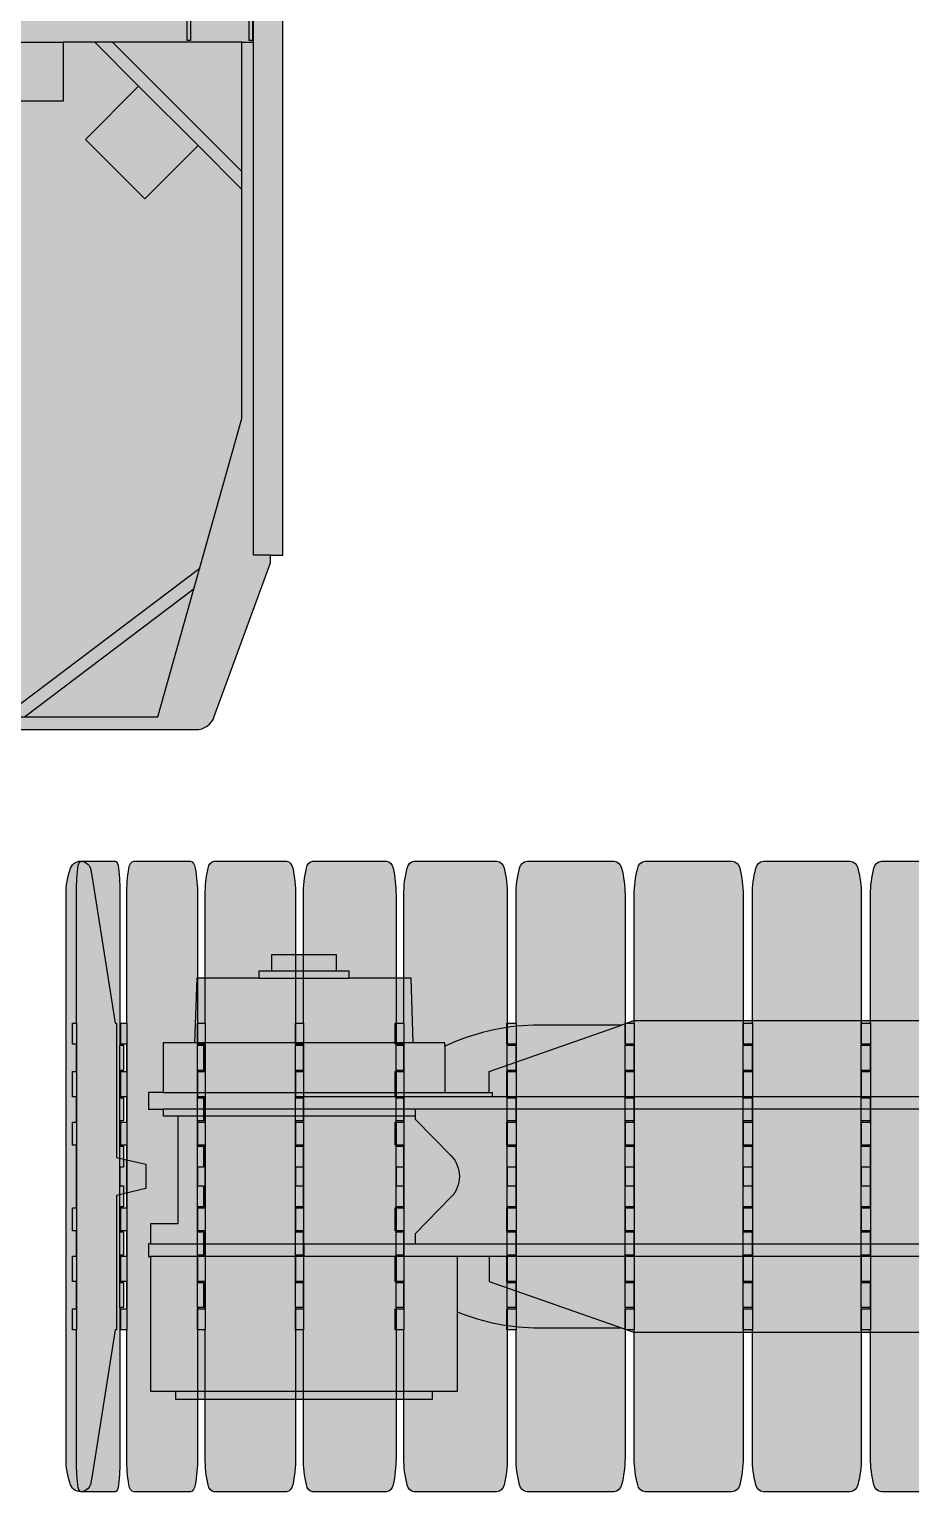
# Model space of a CAD drawing. Header units: millimetres. Extents: x -10000 to 17313, y -20500 to 26852.
# Drawn here: x -5753 to -3657, y -20100 to -16621 of the extents above; entities that cross this region are included whole.
import ezdxf

# ---------------------------------------------------------------- set-up
doc = ezdxf.new("R2010")
doc.units = ezdxf.units.MM
doc.set_wipeout_variables(frame=1)
doc.layers.get('0').update_dxf_attribs({"color": 171})
doc.layers.add('Техника. Кран LR 1700', color=250, linetype='Continuous')
doc.layers.add('Техника. Кран LR 1700 Штриховка', color=7, linetype='Continuous', true_color=0xffd147)

# ---------------------------------------------------------------- blocks, each defined once
blk = doc.blocks.new('LR 1700-1-20241023.21174')
at = {"color": 0, "linetype": 'ByBlock', "lineweight": -2, "transparency": 16777216}
blk.add_wipeout([(-5465.000000000241, -1101.0002335166937), (-5405.49727867594, -1101.0002335166937), (-5405.49727867594, -1119.999999999999), (-4794.5027213241265, -1119.999999999999), (-4794.5027213241265, -1101.000233516701), (-4734.999999999826, -1101.000233516701), (-4734.999999999826, -911.8587100245577), (-4734.999999999826, -911.8587100245577), (-4688.212553815365, -928.5974002099783), (-4639.993624645348, -940.6050535729028), (-4590.820312146099, -947.7628610192342), (-4541.179159069564, -949.9999999999991), (-4541.179159069565, -949.9999999999991), (-4345.06664418451, -949.9999999999991), (-4316.511867368943, -959.9999999999918), (-1630.000000000014, -959.9999999999991), (-1630.000000000014, -1004.9999999999991), (-1558.5000000000132, -1004.9999999999991), (-1558.5000000000132, -1214.999999999949), (-1518.500000000013, -1214.999999999949), (-1518.500000000013, -1200.0000000000073), (-1507.5000000000134, -1200.0000000000073), (-1507.5000000000134, -1004.9999999999991), (-1382.5000000000202, -1004.9999999999991), (-1382.5000000000202, -1200), (-1371.5000000000136, -1200), (-1371.5000000000136, -1214.999999999949), (-1331.5000000000136, -1214.999999999949), (-1331.5000000000136, -1004.9999999999991), (-1260.000000000013, -1004.9999999999991), (-1260.000000000013, -959.9999999999991), (-23.500000000012847, -959.9999999999991), (-23.500000000012847, -1139.9999999926667), (-3.5000000000128466, -1139.9999999926667), (-3.5000000000128466, -1010.0000000000009), (161.49999999998718, -1010.0000000000009), (161.49999999998718, -1139.9999999926667), (181.49999999998724, -1139.9999999926667), (181.49999999998724, -959.9999999999991), (1260.0000000000164, -959.9999999999991), (1260.0000000000164, -1004.9999999999991), (1324.0000000000089, -1004.9999999999991), (1324.0000000000089, -1164.999999999999), (1331.500000000017, -1164.999999999999), (1331.500000000017, -1214.999999999949), (1371.5000000000173, -1214.999999999949), (1371.5000000000173, -1200.0000000000073), (1382.500000000017, -1200.0000000000073), (1382.500000000017, -1004.9999999999991), (1507.5000000000089, -1004.9999999999991), (1507.5000000000089, -1200), (1518.50000000001, -1200), (1518.5000000000164, -1214.999999999949), (1558.5000000000166, -1214.999999999949), (1558.5000000000166, -1004.9999999999991), (1630.0000000000175, -1004.9999999999991), (1630.0000000000175, -959.9999999999991), (4315.462913338447, -959.9999999999991), (4337.218933769382, -949.9999999999991), (4551.167051451247, -949.9999999999991), (4551.167051451247, -949.9999999999991), (4606.0812790341415, -947.1100153107936), (4660.406980063528, -938.5869518829331), (4713.567864816753, -924.5212227946877), (4764.999999999814, -905.0620379957036), (4764.9999999998145, -905.0620379957036), (4764.9999999998145, -1101.0002335166864), (4824.502721324116, -1101.0002335166864), (4824.502721324116, -1119.9999999999936), (5435.4972786759345, -1119.9999999999936), (5435.4972786759345, -1101.0002335166864), (5495.0000000002365, -1101.0002335166864), (5495.0000000002365, -742.4999999999991), (5499.999999999989, -742.4999999999991), (5499.999999999989, -702.5), (5429.999999999982, -702.5000000000073), (5429.999999999982, -689.9999999999991), (5536.970291939386, -689.9999999999991), (5536.970291939386, -646.6519206028606), (5531.358606713457, -646.6519206028606), (5531.358606713457, -490), (5429.999999999989, -490), (5429.999999999989, -477.4999999999991), (5499.999999999989, -477.4999999999991), (5499.999999999989, -437.5), (5465.0000000002365, -437.5), (5465.0000000002365, -271.9999999999918), (5390.00000000009, -271.9999999999918), (5384.639661883116, -118.50000000013642), (5237.500000000097, -118.50000000013642), (5237.500000000097, -101.50000000010914), (5207.500000000098, -101.50000000010914), (5207.500000000098, -63.00000000010823), (5052.499999999953, -63.00000000010823), (5052.499999999953, -101.50000000010914), (5022.499999999953, -101.50000000010914), (5022.499999999953, -118.50000000013642), (4875.360338116934, -118.50000000013642), (4869.99999999996, -271.9999999999918), (4794.9999999998145, -271.9999999999918), (4794.9999999998145, -285.87030431291987), (4794.9999999998145, -285.87030431291987), (4735.966075757519, -264.446667995956), (4675.377079626978, -247.9254709334009), (4613.639380614567, -236.41752041475138), (4551.167052050532, -230), (4551.167052050532, -230), (4337.21893376936, -230), (4315.462913338447, -219.9999999999991), (1558.5000000000166, -219.9999999999991), (1558.5000000000166, 159.9999999999991), (1518.5000000000164, 159.9999999999991), (1518.5000000000164, 150.00000000000182), (1492.0000000000173, 150.00000000000182), (1492.0000000000173, -149.9999999999991), (1518.5000000000164, -149.9999999999991), (1518.5000000000164, -200), (1371.5000000000173, -200), (1371.5000000000173, -149.9999999999991), (1398.0000000000164, -149.9999999999991), (1398.0000000000164, 150.00000000000182), (1371.5000000000173, 150.00000000000182), (1371.5000000000173, 159.9999999999991), (1331.500000000017, 159.9999999999991), (1331.500000000017, -105.00000000009368), (1275.9333112580368, -105.00000000009368), (1098.6497027326352, -180.2524269288615), (903.2841389654006, -219.9999999999991), (181.49999999998724, -219.9999999999991), (181.49999999998724, -40), (161.49999999998718, -40), (161.49999999998718, -170), (-3.5000000000128466, -170), (-3.5000000000128466, -40), (-23.500000000012847, -40), (-23.500000000012847, -219.9999999999991), (-903.284138965179, -219.9999999999991), (-1098.6497027324497, -180.25242692884785), (-1275.933311258005, -104.99999999999909), (-1331.5000000000136, -104.99999999999909), (-1331.5000000000136, 159.9999999999991), (-1371.5000000000136, 159.9999999999991), (-1371.5000000000136, 150.00000000000182), (-1398.0000000000127, 150.00000000000182), (-1398.0000000000127, -149.9999999999991), (-1371.5000000000136, -149.9999999999991), (-1371.5000000000136, -200), (-1518.500000000013, -200), (-1518.500000000013, -149.9999999999991), (-1492.0000000000139, -149.9999999999991), (-1492.0000000000139, 150.00000000000182), (-1518.500000000013, 150.00000000000182), (-1518.500000000013, 159.9999999999991), (-1558.5000000000132, 159.9999999999991), (-1558.5000000000132, -219.9999999999991), (-4316.511867368921, -219.9999999999991), (-4345.066644184496, -230), (-4553.832016979177, -230), (-4553.832016979177, -230), (-4608.300190492668, -234.2619611651562), (-4662.033930143751, -244.14282458788966), (-4714.455179089467, -259.53629391226514), (-4764.999999999817, -280.2767692686675), (-4764.999999999811, -272.0000000000073), (-4839.99999999995, -272.0000000000073), (-4845.360338116924, -118.50000000015098), (-4992.499999999948, -118.50000000015098), (-4992.499999999948, -101.50000000012369), (-5022.499999999949, -101.50000000012369), (-5022.499999999949, -63.00000000012369), (-5177.500000000094, -63.00000000012369), (-5177.500000000094, -101.50000000012369), (-5207.500000000095, -101.50000000011642), (-5207.500000000095, -118.50000000015098), (-5354.639661883113, -118.50000000014552), (-5360.0000000000955, -271.9999999999991), (-5435.000000000233, -271.9999999999991), (-5435.000000000226, -389.9999999999982), (-5470.000000000015, -389.9999999999982), (-5470.000000000015, -429.9999999999991), (-5435.000000000233, -429.9999999999991), (-5435.000000000233, -445.90000000000873), (-5399.999999999942, -445.90000000000873), (-5399.999999999942, -702.5000000000073), (-5465.000000000233, -702.5000000000073), (-5465.000000000233, -749.9999999999918), (-5470.000000000015, -749.9999999999991), (-5470.000000000015, -779.9999999999991), (-5465.000000000241, -779.9999999999927)], dxfattribs=at)
at = {"layer": 'Техника. Кран LR 1700 Штриховка', "true_color": 0xadadad, "transparency": 16777216}
h = blk.add_hatch(color=253, dxfattribs=at)
h.dxf.hatch_style = 1
edge = h.paths.add_edge_path()
edge.add_line((-5465.00000000024, -779.9999999999927), (-5465.00000000024, -1101.000233516694))
edge.add_line((-5465.00000000024, -1101.000233516694), (-5405.497278675939, -1101.000233516694))
edge.add_line((-5405.497278675939, -1101.000233516694), (-5405.497278675939, -1120))
edge.add_line((-5405.497278675939, -1120), (-4794.502721324126, -1120))
edge.add_line((-4794.502721324126, -1120), (-4794.502721324126, -1101.000233516701))
edge.add_line((-4794.502721324126, -1101.000233516701), (-4734.999999999825, -1101.000233516701))
edge.add_line((-4734.999999999825, -1101.000233516701), (-4734.999999999825, -911.8587100245568))
edge.add_arc((-4543.537168341818, -450.446711106255), 499.5588540425296, 247.4640020804733, 270.2704475758032)
edge.add_line((-4541.179159069565, -950), (-4345.06664418451, -950))
edge.add_line((-4345.06664418451, -950), (-4316.511867368943, -959.9999999999927))
edge.add_line((-4316.511867368943, -959.9999999999927), (-1630.000000000015, -960))
edge.add_line((-1630.000000000015, -960), (-1630.000000000015, -1005))
edge.add_line((-1630.000000000015, -1005), (-1558.500000000015, -1005))
edge.add_line((-1558.500000000015, -1005), (-1558.500000000015, -1214.999999999949))
edge.add_line((-1558.500000000015, -1214.999999999949), (-1518.500000000015, -1214.999999999949))
edge.add_line((-1518.500000000015, -1214.999999999949), (-1518.500000000015, -1200.000000000007))
edge.add_line((-1518.500000000015, -1200.000000000007), (-1507.500000000015, -1200.000000000007))
edge.add_line((-1507.500000000015, -1200.000000000007), (-1507.500000000015, -1005))
edge.add_line((-1507.500000000015, -1005), (-1382.500000000022, -1005))
edge.add_line((-1382.500000000022, -1005), (-1382.500000000022, -1200))
edge.add_line((-1382.500000000022, -1200), (-1371.500000000015, -1200))
edge.add_line((-1371.500000000015, -1200), (-1371.500000000015, -1214.999999999949))
edge.add_line((-1371.500000000015, -1214.999999999949), (-1331.500000000015, -1214.999999999949))
edge.add_line((-1331.500000000015, -1214.999999999949), (-1331.500000000015, -1005))
edge.add_line((-1331.500000000015, -1005), (-1260.000000000015, -1005))
edge.add_line((-1260.000000000015, -1005), (-1260.000000000015, -960))
edge.add_line((-1260.000000000015, -960), (-23.50000000001455, -960))
edge.add_line((-23.50000000001455, -960), (-23.50000000001455, -1139.999999992666))
edge.add_line((-23.50000000001455, -1139.999999992666), (-3.500000000014552, -1139.999999992666))
edge.add_line((-3.500000000014552, -1139.999999992666), (-3.500000000014552, -1010))
edge.add_line((-3.500000000014552, -1010), (161.4999999999854, -1010))
edge.add_line((161.4999999999854, -1010), (161.4999999999854, -1139.999999992666))
edge.add_line((161.4999999999854, -1139.999999992666), (181.4999999999854, -1139.999999992666))
edge.add_line((181.4999999999854, -1139.999999992666), (181.4999999999854, -960))
edge.add_line((181.4999999999854, -960), (1260.000000000015, -960))
edge.add_line((1260.000000000015, -960), (1260.000000000015, -1005))
edge.add_line((1260.000000000015, -1005), (1324.000000000007, -1005))
edge.add_line((1324.000000000007, -1005), (1324.000000000007, -1165))
edge.add_line((1324.000000000007, -1165), (1331.500000000015, -1165))
edge.add_line((1331.500000000015, -1165), (1331.500000000015, -1214.999999999949))
edge.add_line((1331.500000000015, -1214.999999999949), (1371.500000000015, -1214.999999999949))
edge.add_line((1371.500000000015, -1214.999999999949), (1371.500000000015, -1200.000000000007))
edge.add_line((1371.500000000015, -1200.000000000007), (1382.500000000015, -1200.000000000007))
edge.add_line((1382.500000000015, -1200.000000000007), (1382.500000000015, -1005))
edge.add_line((1382.500000000015, -1005), (1507.500000000007, -1005))
edge.add_line((1507.500000000007, -1005), (1507.500000000007, -1200))
edge.add_line((1507.500000000007, -1200), (1518.500000000007, -1200))
edge.add_line((1518.500000000007, -1200), (1518.500000000015, -1214.999999999949))
edge.add_line((1518.500000000015, -1214.999999999949), (1558.500000000015, -1214.999999999949))
edge.add_line((1558.500000000015, -1214.999999999949), (1558.500000000015, -1005))
edge.add_line((1558.500000000015, -1005), (1630.000000000015, -1005))
edge.add_line((1630.000000000015, -1005), (1630.000000000015, -960))
edge.add_line((1630.000000000015, -960), (4315.462913338444, -960))
edge.add_line((4315.462913338444, -960), (4337.218933769378, -950))
edge.add_line((4337.218933769378, -950), (4551.167051451244, -950))
edge.add_arc((4550.602035978524, -416.0907390671128), 533.909559899789, 270.0606338796313, 293.6758833282183)
edge.add_line((4764.999999999811, -905.0620379957036), (4764.999999999811, -1101.000233516686))
edge.add_line((4764.999999999811, -1101.000233516686), (4824.502721324112, -1101.000233516686))
edge.add_line((4824.502721324112, -1101.000233516686), (4824.502721324112, -1119.999999999993))
edge.add_line((4824.502721324112, -1119.999999999993), (5435.497278675932, -1119.999999999993))
edge.add_line((5435.497278675932, -1119.999999999993), (5435.497278675932, -1101.000233516686))
edge.add_line((5435.497278675932, -1101.000233516686), (5495.000000000233, -1101.000233516686))
edge.add_line((5495.000000000233, -1101.000233516686), (5495.000000000233, -742.5))
edge.add_line((5495.000000000233, -742.5), (5499.999999999985, -742.5))
edge.add_line((5499.999999999985, -742.5), (5499.999999999985, -702.5))
edge.add_line((5499.999999999985, -702.5), (5429.999999999978, -702.5000000000073))
edge.add_line((5429.999999999978, -702.5000000000073), (5429.999999999978, -690))
edge.add_line((5429.999999999978, -690), (5536.970291939382, -690))
edge.add_line((5536.970291939382, -690), (5536.970291939382, -646.6519206028606))
edge.add_line((5536.970291939382, -646.6519206028606), (5531.358606713453, -646.6519206028606))
edge.add_line((5531.358606713453, -646.6519206028606), (5531.358606713453, -490))
edge.add_line((5531.358606713453, -490), (5429.999999999985, -490))
edge.add_line((5429.999999999985, -490), (5429.999999999985, -477.5))
edge.add_line((5429.999999999985, -477.5), (5499.999999999985, -477.5))
edge.add_line((5499.999999999985, -477.5), (5499.999999999985, -437.5))
edge.add_line((5499.999999999985, -437.5), (5465.000000000233, -437.5))
edge.add_line((5465.000000000233, -437.5), (5465.000000000233, -271.9999999999927))
edge.add_line((5465.000000000233, -271.9999999999927), (5390.000000000087, -271.9999999999927))
edge.add_line((5390.000000000087, -271.9999999999927), (5384.639661883113, -118.5000000001382))
edge.add_line((5384.639661883113, -118.5000000001382), (5237.500000000095, -118.5000000001382))
edge.add_line((5237.500000000095, -118.5000000001382), (5237.500000000095, -101.5000000001091))
edge.add_line((5237.500000000095, -101.5000000001091), (5207.500000000095, -101.5000000001091))
edge.add_line((5207.500000000095, -101.5000000001091), (5207.500000000095, -63.00000000010914))
edge.add_line((5207.500000000095, -63.00000000010914), (5052.499999999949, -63.00000000010914))
edge.add_line((5052.499999999949, -63.00000000010914), (5052.499999999949, -101.5000000001091))
edge.add_line((5052.499999999949, -101.5000000001091), (5022.499999999949, -101.5000000001091))
edge.add_line((5022.499999999949, -101.5000000001091), (5022.499999999949, -118.5000000001382))
edge.add_line((5022.499999999949, -118.5000000001382), (4875.360338116931, -118.5000000001382))
edge.add_line((4875.360338116931, -118.5000000001382), (4869.999999999956, -271.9999999999927))
edge.add_line((4869.999999999956, -271.9999999999927), (4794.999999999811, -271.9999999999927))
edge.add_line((4794.999999999811, -271.9999999999927), (4794.999999999811, -285.8703043129208))
edge.add_arc((4504.107240214706, -995.3928483222114), 766.8382085895373, 67.70716470049919, 86.4816255998541)
edge.add_line((4551.167052050529, -230), (4337.218933769356, -230))
edge.add_line((4337.218933769356, -230), (4315.462913338444, -220))
edge.add_line((4315.462913338444, -220), (1558.500000000015, -220))
edge.add_line((1558.500000000015, -220), (1558.500000000015, 160))
edge.add_line((1558.500000000015, 160), (1518.500000000015, 160))
edge.add_line((1518.500000000015, 160), (1518.500000000015, 150))
edge.add_line((1518.500000000015, 150), (1492.000000000015, 150))
edge.add_line((1492.000000000015, 150), (1492.000000000015, -150))
edge.add_line((1492.000000000015, -150), (1518.500000000015, -150))
edge.add_line((1518.500000000015, -150), (1518.500000000015, -200))
edge.add_line((1518.500000000015, -200), (1371.500000000015, -200))
edge.add_line((1371.500000000015, -200), (1371.500000000015, -150))
edge.add_line((1371.500000000015, -150), (1398.000000000015, -150))
edge.add_line((1398.000000000015, -150), (1398.000000000015, 150))
edge.add_line((1398.000000000015, 150), (1371.500000000015, 150))
edge.add_line((1371.500000000015, 150), (1371.500000000015, 160))
edge.add_line((1371.500000000015, 160), (1331.500000000015, 160))
edge.add_line((1331.500000000015, 160), (1331.500000000015, -105.0000000000946))
edge.add_line((1331.500000000015, -105.0000000000946), (1275.933311258035, -105.0000000000946))
edge.add_line((1275.933311258035, -105.0000000000946), (1098.649702732633, -180.2524269288624))
edge.add_line((1098.649702732633, -180.2524269288624), (903.2841389653986, -220))
edge.add_line((903.2841389653986, -220), (181.4999999999854, -220))
edge.add_line((181.4999999999854, -220), (181.4999999999854, -40))
edge.add_line((181.4999999999854, -40), (161.4999999999854, -40))
edge.add_line((161.4999999999854, -40), (161.4999999999854, -170))
edge.add_line((161.4999999999854, -170), (-3.500000000014552, -170))
edge.add_line((-3.500000000014552, -170), (-3.500000000014552, -40))
edge.add_line((-3.500000000014552, -40), (-23.50000000001455, -40))
edge.add_line((-23.50000000001455, -40), (-23.50000000001455, -220))
edge.add_line((-23.50000000001455, -220), (-903.2841389651803, -220))
edge.add_line((-903.2841389651803, -220), (-1098.649702732451, -180.2524269288479))
edge.add_line((-1098.649702732451, -180.2524269288479), (-1275.933311258006, -105))
edge.add_line((-1275.933311258006, -105), (-1331.500000000015, -105))
edge.add_line((-1331.500000000015, -105), (-1331.500000000015, 160))
edge.add_line((-1331.500000000015, 160), (-1371.500000000015, 160))
edge.add_line((-1371.500000000015, 160), (-1371.500000000015, 150))
edge.add_line((-1371.500000000015, 150), (-1398.000000000015, 150))
edge.add_line((-1398.000000000015, 150), (-1398.000000000015, -150))
edge.add_line((-1398.000000000015, -150), (-1371.500000000015, -150))
edge.add_line((-1371.500000000015, -150), (-1371.500000000015, -200))
edge.add_line((-1371.500000000015, -200), (-1518.500000000015, -200))
edge.add_line((-1518.500000000015, -200), (-1518.500000000015, -150))
edge.add_line((-1518.500000000015, -150), (-1492.000000000015, -150))
edge.add_line((-1492.000000000015, -150), (-1492.000000000015, 150))
edge.add_line((-1492.000000000015, 150), (-1518.500000000015, 150))
edge.add_line((-1518.500000000015, 150), (-1518.500000000015, 160))
edge.add_line((-1518.500000000015, 160), (-1558.500000000015, 160))
edge.add_line((-1558.500000000015, 160), (-1558.500000000015, -220))
edge.add_line((-1558.500000000015, -220), (-4316.511867368921, -220))
edge.add_line((-4316.511867368921, -220), (-4345.066644184495, -230))
edge.add_line((-4345.066644184495, -230), (-4553.832016979177, -230))
edge.add_arc((-4540.030298985882, -756.57154838134), 526.7523924808395, 91.50140884290857, 115.2829077967722)
edge.add_line((-4764.999999999818, -280.2767692686684), (-4764.999999999811, -272.0000000000073))
edge.add_line((-4764.999999999811, -272.0000000000073), (-4839.999999999949, -272.0000000000073))
edge.add_line((-4839.999999999949, -272.0000000000073), (-4845.360338116923, -118.5000000001528))
edge.add_line((-4845.360338116923, -118.5000000001528), (-4992.499999999949, -118.5000000001528))
edge.add_line((-4992.499999999949, -118.5000000001528), (-4992.499999999949, -101.5000000001237))
edge.add_line((-4992.499999999949, -101.5000000001237), (-5022.499999999949, -101.5000000001237))
edge.add_line((-5022.499999999949, -101.5000000001237), (-5022.499999999949, -63.00000000012369))
edge.add_line((-5022.499999999949, -63.00000000012369), (-5177.500000000095, -63.00000000012369))
edge.add_line((-5177.500000000095, -63.00000000012369), (-5177.500000000095, -101.5000000001237))
edge.add_line((-5177.500000000095, -101.5000000001237), (-5207.500000000095, -101.5000000001164))
edge.add_line((-5207.500000000095, -101.5000000001164), (-5207.500000000095, -118.5000000001528))
edge.add_line((-5207.500000000095, -118.5000000001528), (-5354.639661883113, -118.5000000001455))
edge.add_line((-5354.639661883113, -118.5000000001455), (-5360.000000000095, -272))
edge.add_line((-5360.000000000095, -272), (-5435.000000000233, -272))
edge.add_line((-5435.000000000233, -272), (-5435.000000000226, -390))
edge.add_line((-5435.000000000226, -390), (-5470.000000000015, -390))
edge.add_line((-5470.000000000015, -390), (-5470.000000000015, -430))
edge.add_line((-5470.000000000015, -430), (-5435.000000000233, -430))
edge.add_line((-5435.000000000233, -430), (-5435.000000000233, -445.9000000000087))
edge.add_line((-5435.000000000233, -445.9000000000087), (-5399.999999999942, -445.9000000000087))
edge.add_line((-5399.999999999942, -445.9000000000087), (-5399.999999999942, -702.5000000000073))
edge.add_line((-5399.999999999942, -702.5000000000073), (-5465.000000000233, -702.5000000000073))
edge.add_line((-5465.000000000233, -702.5000000000073), (-5465.000000000233, -749.9999999999927))
edge.add_line((-5465.000000000233, -749.9999999999927), (-5470.000000000015, -750))
edge.add_line((-5470.000000000015, -750), (-5470.000000000015, -780))
edge.add_line((-5470.000000000015, -780), (-5465.00000000024, -779.9999999999927))
at = {"color": 0, "linetype": 'ByBlock', "lineweight": -2, "transparency": 16777216}
for points in [[(-5465.00000000024, -779.9999999999927), (-5465.00000000024, -1101.000233516694), (-5405.497278675939, -1101.000233516694), (-5405.497278675939, -1120), (-4794.502721324126, -1120), (-4794.502721324126, -1101.000233516701), (-4734.999999999825, -1101.000233516701), (-4734.999999999825, -911.8587100245568, 0.0998416735185364), (-4541.179159069565, -950), (-4345.06664418451, -950), (-4316.511867368943, -959.9999999999927), (-1630.000000000015, -960)], [(-1558.500000000015, -220), (-4316.511867368921, -220), (-4345.066644184495, -230), (-4553.832016979177, -230, 0.104140408874091), (-4764.999999999818, -280.2767692686684), (-4764.999999999811, -272.0000000000073), (-4839.999999999949, -272.0000000000073), (-4845.360338116923, -118.5000000001528), (-4992.499999999949, -118.5000000001528), (-4992.499999999949, -101.5000000001237), (-5022.499999999949, -101.5000000001237), (-5022.499999999949, -63.00000000012369), (-5177.500000000095, -63.00000000012369), (-5177.500000000095, -101.5000000001237), (-5207.500000000095, -101.5000000001164), (-5207.500000000095, -118.5000000001528), (-5354.639661883113, -118.5000000001455), (-5360.000000000095, -272), (-5435.000000000233, -272), (-5435.000000000226, -390), (-5470.000000000015, -390), (-5470.000000000015, -430), (-5435.000000000233, -430), (-5435.000000000233, -445.9000000000087), (-5399.999999999942, -445.9000000000087), (-5399.999999999942, -702.5000000000073), (-5465.000000000233, -702.5000000000073), (-5465.000000000233, -749.9999999999927), (-5470.000000000015, -750), (-5470.000000000015, -780), (-5465.00000000024, -779.9999999999927)], [(-4835.392954646166, -430), (-4835.392954646166, -453.6357395702289), (-4750.348553865915, -540.5025251810293, -0.405523744233468), (-4750.348553865908, -639.4974748189634), (-4835.39295464618, -726.3642604297711), (-4835.392954646173, -750)]]:
    blk.add_lwpolyline(points, format="xyb", dxfattribs=at)
for points in [[(-5022.499999999949, -101.5000000001237), (-5177.500000000095, -101.5000000001237)], [(-5207.500000000095, -118.5000000001528), (-4992.499999999949, -118.5000000001528)], [(-4659.169189155786, -390), (-4659.169189155786, -340), (-4345.066644184495, -230)], [(-4839.999999999949, -272.0000000000073), (-5360.000000000095, -272)], [(-4764.999999999818, -280.2767692686684), (-4764.999999999818, -390.0000000000073)], [(-5435.000000000226, -390), (-4652.470369125935, -390), (-4652.470369125935, -400.0000000000073), (-2299.873051789538, -400.0000000000073), (-2299.873051789538, -430), (-5435.000000000233, -430)], [(-5100.000000000015, -430), (-5100.000000000015, -399.9999999999927), (-4652.470369125935, -400.0000000000073)], [(-5399.999999999942, -445.9000000000087), (-4835.392954646166, -445.900000000016)], [(-5465.000000000233, -749.9999999999927), (-2299.873051789538, -750.0000000001019), (-2299.873051789538, -780), (-5465.00000000024, -779.9999999999927)], [(-5100.000000000015, -749.9999999999927), (-5100.000000000015, -780)], [(-4734.999999999825, -911.8587100245568), (-4734.999999999825, -779.9999999999927)], [(-4659.169189155793, -780.0000000000073), (-4659.169189155793, -840), (-4345.06664418451, -950)], [(-5405.497278675939, -1101.000233516694), (-4794.502721324126, -1101.000233516701)]]:
    blk.add_lwpolyline(points, dxfattribs=at)
blk = doc.blocks.new('LR 1700-1-20230902.15104')
at = {"color": 0, "linetype": 'ByBlock', "lineweight": -2, "transparency": 16777216}
blk.add_blockref('LR 1700-1-20241023.21174', (1.455191522836685e-11, -3760), dxfattribs=at)
blk = doc.blocks.new('LR 1700-1-20241005.193914')
at = {"color": 0, "linetype": 'ByBlock', "lineweight": -2, "transparency": 16777216}
blk.add_wipeout([(670.0000000000077, 0), (686.1257063204304, 0.7008412786697136), (702.1337396349719, 2.767832384345297), (717.9085717929015, 6.186056077955527), (733.3363576296398, 10.930843428948606), (733.33635762964, 10.930843428948606), (733.33635762964, 10.930843428948606), (741.0852196723885, 15.361930397991955), (746.7834248081498, 22.23287304915391), (749.7045257793118, 30.66771530026017), (749.4761200943618, 39.59112415158245), (749.4761200943618, 39.59112415158245), (749.4761200943618, 39.59112415158245), (746.8522462283673, 46.64410692764898), (742.2484092238096, 52.59675045297524), (736.0817482340395, 56.909704468657765), (728.911004965536, 59.192185811703894), (728.911004965536, 59.192185811703894), (711.371374360679, 61.970294761320474), (364.50000000000034, 116.9113873753704), (364.50000000000034, 120.00000000000182), (45.00000000000751, 120), (28.976874871696282, 189.9999999999999), (-28.976874871695827, 189.9999999999999), (-45.000000000007056, 120), (-364.4999999999999, 120.00000000000182), (-364.4999999999999, 116.9113873753704), (-711.3713743606786, 61.970294761320474), (-728.9110049655355, 59.192185811703894), (-728.9110049655355, 59.192185811703894), (-736.0817482340391, 56.909704468657765), (-742.2484092238092, 52.59675045297524), (-746.8522462283669, 46.64410692764898), (-749.4761200943614, 39.59112415158222), (-749.4761200943614, 39.59112415158245), (-749.4761200943614, 39.59112415158245), (-749.7045257793113, 30.66771530026017), (-746.7834248081493, 22.23287304915391), (-741.0852196723881, 15.361930397991955), (-733.3363576296396, 10.930843428948606), (-733.3363576296396, 10.930843428948606), (-733.3363576296396, 10.930843428948606), (-717.9085717929013, 6.186056077955527), (-702.1337396349717, 2.767832384345297), (-686.1257063204304, 0.7008412786697136), (-670.0000000000075, -1.1368683772161603e-13), (-670.0000000000073, 0)], dxfattribs=at)
at = {"layer": 'Техника. Кран LR 1700 Штриховка', "true_color": 0xd6d6d6, "transparency": 16777216}
h = blk.add_hatch(color=254, dxfattribs=at)
h.dxf.hatch_style = 1
edge = h.paths.add_edge_path()
edge.add_arc((669.8204734705884, 189.9999151849044), 190.0000000001202, 270.0541374419836, 289.5296199058224)
edge.add_arc((725.0000000000222, 34.49999999999504), 24.99999999998767, 289.4785724241613, 371.750188144076)
edge.add_arc((724.9999998215062, 34.49999981272036), 25.00000021290034, 11.75018848096697, 80.9996670580313)
edge.add_line((728.9110049655355, 59.19218581170378), (711.3713743606786, 61.97029476132036))
edge.add_line((711.3713743606786, 61.97029476132036), (364.5, 116.9113873753703))
edge.add_line((364.5, 116.9113873753703), (364.5, 120.0000000000017))
edge.add_line((364.5, 120.0000000000017), (45.00000000000728, 119.9999999999999))
edge.add_line((45.00000000000728, 119.9999999999999), (28.97687487169605, 189.9999999999999))
edge.add_line((28.97687487169605, 189.9999999999999), (-28.97687487169605, 189.9999999999999))
edge.add_line((-28.97687487169605, 189.9999999999999), (-45.00000000000728, 119.9999999999999))
edge.add_line((-45.00000000000728, 119.9999999999999), (-364.5, 120.0000000000017))
edge.add_line((-364.5, 120.0000000000017), (-364.5, 116.9113873753703))
edge.add_line((-364.5, 116.9113873753703), (-711.3713743606786, 61.97029476132036))
edge.add_line((-711.3713743606786, 61.97029476132036), (-728.9110049655355, 59.19218581170378))
edge.add_arc((-724.9999998215062, 34.49999981272036), 25.00000021290033, 99.0003329419687, 168.249811519033)
edge.add_arc((-725.0000000000222, 34.49999999999504), 24.99999999998767, 168.249811855924, 250.5214275758387)
edge.add_arc((-669.8204734705884, 189.9999151849044), 190.0000000001202, 250.4703800941776, 269.9458625580164)
edge.add_line((-670.0000000000073, -1.13686837721616e-13), (670.0000000000073, -1.13686837721616e-13))
at = {"color": 0, "linetype": 'ByBlock', "lineweight": -2, "transparency": 16777216}
blk.add_lwpolyline([(670.0000000000073, -1.13686837721616e-13, 0.08518296381687777), (733.3363576296397, 10.93084342894861, 0.3752360975238004), (749.4761200943612, 39.59112415158222, 0.3117021666306836), (728.9110049655355, 59.19218581170378), (711.3713743606786, 61.97029476132036), (364.5, 116.9113873753703), (364.5, 120.0000000000017), (45.00000000000728, 119.9999999999999), (28.97687487169605, 189.9999999999999), (-28.97687487169605, 189.9999999999999), (-45.00000000000728, 119.9999999999999), (-364.5, 120.0000000000017), (-364.5, 116.9113873753703), (-711.3713743606786, 61.97029476132036), (-728.9110049655355, 59.19218581170378, 0.3117021666306836), (-749.4761200943612, 39.59112415158222, 0.3752360975238004), (-733.3363576296397, 10.93084342894861, 0.08518296381687777), (-670.0000000000073, -1.13686837721616e-13)], format="xyb", close=True, dxfattribs=at)
blk = doc.blocks.new('LR 1700-1-20241005.19305001')
at = {"layer": 'Техника. Кран LR 1700 Штриховка', "true_color": 0xd6d6d6, "transparency": 16777216}
h = blk.add_hatch(color=254, dxfattribs=at)
h.dxf.hatch_style = 1
edge = h.paths.add_edge_path()
edge.add_arc((670.1167941380063, 115.7980394745393), 245.3612674029329, 269.9727267000894, 284.931206675308)
edge.add_arc((729.80629353202, -101.2818473809869), 20.30616541287803, 280.011275824577, 353.9671669150806)
edge.add_line((750, -103.4159919075428), (750, 103.4159919075428))
edge.add_arc((729.80629353202, 101.2818473809869), 20.30616541287802, 6.032833084919472, 79.98872417542297)
edge.add_arc((670.1167941380274, -115.7980394744857), 245.3612674028756, 75.06879332469356, 90.02727329991221)
edge.add_line((670.0000000000146, 129.5632001308659), (311.9999999999854, 129.5632001308659))
edge.add_line((311.9999999999854, 129.5632001308659), (311.9999999999854, 151.4367998691287))
edge.add_line((311.9999999999854, 151.4367998691287), (251.9999999999854, 151.4367998691287))
edge.add_line((251.9999999999854, 151.4367998691287), (251.9999999999854, 129.5632001308659))
edge.add_line((251.9999999999854, 129.5632001308659), (186.9999999999854, 129.5632001308659))
edge.add_line((186.9999999999854, 129.5632001308659), (186.9999999999854, 151.4367998691287))
edge.add_line((186.9999999999854, 151.4367998691287), (131.9999999999854, 151.4367998691287))
edge.add_line((131.9999999999854, 151.4367998691287), (131.9999999999854, 129.5632001308659))
edge.add_line((131.9999999999854, 129.5632001308659), (71.99999999998545, 129.5632001308659))
edge.add_line((71.99999999998545, 129.5632001308659), (71.99999999998545, 151.4367998691287))
edge.add_line((71.99999999998545, 151.4367998691287), (21.99999999998545, 151.4367998691287))
edge.add_line((21.99999999998545, 151.4367998691287), (21.99999999998545, 129.5632001308659))
edge.add_line((21.99999999998545, 129.5632001308659), (-22.00000000001455, 129.5632001308659))
edge.add_line((-22.00000000001455, 129.5632001308659), (-22.00000000001455, 151.4367998691323))
edge.add_line((-22.00000000001455, 151.4367998691323), (-72.00000000001455, 151.4367998691323))
edge.add_line((-72.00000000001455, 151.4367998691323), (-72.00000000001455, 129.5632001308659))
edge.add_line((-72.00000000001455, 129.5632001308659), (-132.0000000000146, 129.5632001308659))
edge.add_line((-132.0000000000146, 129.5632001308659), (-132.0000000000146, 151.4367998691287))
edge.add_line((-132.0000000000146, 151.4367998691287), (-187.0000000000146, 151.4367998691323))
edge.add_line((-187.0000000000146, 151.4367998691323), (-187.0000000000146, 129.5632001308659))
edge.add_line((-187.0000000000146, 129.5632001308659), (-252.0000000000146, 129.5632001308659))
edge.add_line((-252.0000000000146, 129.5632001308659), (-252.0000000000146, 151.4367998691287))
edge.add_line((-252.0000000000146, 151.4367998691287), (-312.0000000000146, 151.4367998691323))
edge.add_line((-312.0000000000146, 151.4367998691323), (-312.0000000000146, 129.5632001308659))
edge.add_line((-312.0000000000146, 129.5632001308659), (-670, 129.5632001308695))
edge.add_arc((-670.1167941380063, -115.7980394745393), 245.3612674029329, 89.97272670008934, 104.931206675308)
edge.add_arc((-729.80629353202, 101.2818473809869), 20.30616541287803, 100.011275824577, 173.9671669150805)
edge.add_line((-750, 103.4159919075428), (-750, -103.4159919075428))
edge.add_arc((-729.80629353202, -101.2818473809869), 20.30616541287802, 186.0328330849195, 259.9887241754229)
edge.add_arc((-670.116794138034, 115.798039474543), 245.3612674029292, 255.0687933246985, 270.0272732999172)
edge.add_line((-670, -129.5632001308622), (-364.5000000000146, -129.5632001308586))
edge.add_line((-364.5000000000146, -129.5632001308586), (-364.5000000000146, -151.4367998691323))
edge.add_line((-364.5000000000146, -151.4367998691323), (-314.5000000000146, -151.4367998691323))
edge.add_line((-314.5000000000146, -151.4367998691323), (-314.5000000000146, -129.5632001308586))
edge.add_line((-314.5000000000146, -129.5632001308586), (-249.5000000000146, -129.5632001308622))
edge.add_line((-249.5000000000146, -129.5632001308622), (-249.5000000000146, -151.4367998691359))
edge.add_line((-249.5000000000146, -151.4367998691359), (-189.5000000000146, -151.4367998691359))
edge.add_line((-189.5000000000146, -151.4367998691359), (-189.5000000000146, -129.5632001308622))
edge.add_line((-189.5000000000146, -129.5632001308622), (-129.5000000000146, -129.5632001308622))
edge.add_line((-129.5000000000146, -129.5632001308622), (-129.5000000000146, -151.4367998691359))
edge.add_line((-129.5000000000146, -151.4367998691359), (-74.50000000001455, -151.4367998691359))
edge.add_line((-74.50000000001455, -151.4367998691359), (-74.50000000001455, -129.5632001308622))
edge.add_line((-74.50000000001455, -129.5632001308622), (74.49999999998545, -129.5632001308622))
edge.add_line((74.49999999998545, -129.5632001308622), (74.49999999998545, -151.4367998691359))
edge.add_line((74.49999999998545, -151.4367998691359), (129.4999999999854, -151.4367998691359))
edge.add_line((129.4999999999854, -151.4367998691359), (129.4999999999854, -129.5632001308622))
edge.add_line((129.4999999999854, -129.5632001308622), (189.4999999999854, -129.5632001308622))
edge.add_line((189.4999999999854, -129.5632001308622), (189.4999999999854, -151.4367998691359))
edge.add_line((189.4999999999854, -151.4367998691359), (249.4999999999854, -151.4367998691359))
edge.add_line((249.4999999999854, -151.4367998691359), (249.4999999999854, -129.5632001308622))
edge.add_line((249.4999999999854, -129.5632001308622), (314.4999999999854, -129.5632001308622))
edge.add_line((314.4999999999854, -129.5632001308622), (314.4999999999854, -151.4367998691359))
edge.add_line((314.4999999999854, -151.4367998691359), (364.4999999999854, -151.4367998691359))
edge.add_line((364.4999999999854, -151.4367998691359), (364.4999999999854, -129.5632001308622))
edge.add_line((364.4999999999854, -129.5632001308622), (670, -129.5632001308695))
at = {"color": 0, "linetype": 'ByBlock', "lineweight": -2, "transparency": 16777216}
blk.add_lwpolyline([(670, -129.5632001308695, 0.06536152141297838), (733.3363576296397, -121.2788221832379, 0.3343813250231865), (750, -103.4159919075428), (750, 103.4159919075428, 0.3343813250231865), (733.3363576296397, 121.2788221832379, 0.06536152141297838), (670.0000000000146, 129.5632001308659), (311.9999999999854, 129.5632001308659), (311.9999999999854, 151.4367998691287), (251.9999999999854, 151.4367998691287), (251.9999999999854, 129.5632001308659), (186.9999999999854, 129.5632001308659), (186.9999999999854, 151.4367998691287), (131.9999999999854, 151.4367998691287), (131.9999999999854, 129.5632001308659), (71.99999999998545, 129.5632001308659), (71.99999999998545, 151.4367998691287), (21.99999999998545, 151.4367998691287), (21.99999999998545, 129.5632001308659), (-22.00000000001455, 129.5632001308659), (-22.00000000001455, 151.4367998691323), (-72.00000000001455, 151.4367998691323), (-72.00000000001455, 129.5632001308659), (-132.0000000000146, 129.5632001308659), (-132.0000000000146, 151.4367998691287), (-187.0000000000146, 151.4367998691323), (-187.0000000000146, 129.5632001308659), (-252.0000000000146, 129.5632001308659), (-252.0000000000146, 151.4367998691287), (-312.0000000000146, 151.4367998691323), (-312.0000000000146, 129.5632001308659), (-670, 129.5632001308695, 0.06536152141297838), (-733.3363576296397, 121.2788221832379, 0.3343813250231865), (-750, 103.4159919075428), (-750, -103.4159919075428, 0.3343813250231865), (-733.3363576296397, -121.2788221832379, 0.06536152141297838), (-670, -129.5632001308622), (-364.5000000000146, -129.5632001308586), (-364.5000000000146, -151.4367998691323), (-314.5000000000146, -151.4367998691323), (-314.5000000000146, -129.5632001308586), (-249.5000000000146, -129.5632001308622), (-249.5000000000146, -151.4367998691359), (-189.5000000000146, -151.4367998691359), (-189.5000000000146, -129.5632001308622), (-129.5000000000146, -129.5632001308622), (-129.5000000000146, -151.4367998691359), (-74.50000000001455, -151.4367998691359), (-74.50000000001455, -129.5632001308622), (74.49999999998545, -129.5632001308622), (74.49999999998545, -151.4367998691359), (129.4999999999854, -151.4367998691359), (129.4999999999854, -129.5632001308622), (189.4999999999854, -129.5632001308622), (189.4999999999854, -151.4367998691359), (249.4999999999854, -151.4367998691359), (249.4999999999854, -129.5632001308622), (314.4999999999854, -129.5632001308622), (314.4999999999854, -151.4367998691359), (364.4999999999854, -151.4367998691359), (364.4999999999854, -129.5632001308622)], format="xyb", close=True, dxfattribs=at)
for points in [[(-312.0000000000146, 129.5632001308659), (311.9999999999854, 129.5632001308659)], [(364.4999999999854, -129.5632001308622), (-364.5000000000146, -129.5632001308586)]]:
    blk.add_lwpolyline(points, dxfattribs=at)
blk = doc.blocks.new('LR 1700-1-20230901.131549')
at = {"color": 0, "linetype": 'ByBlock', "lineweight": -2, "transparency": 16777216, "xscale": -1, "rotation": 90}
for name, p in [('LR 1700-1-20241005.19305001', (4496, -6.961311096048081e-30)), ('LR 1700-1-20241005.193914', (5696, -6.961311096048081e-30))]:
    blk.add_blockref(name, p, dxfattribs=at)
blk.add_blockref('LR 1700-1-20241005.19305001', (4215, -6.961311096048081e-30), dxfattribs=at)
at = {"color": 0, "linetype": 'ByBlock', "lineweight": -2, "transparency": 16777216, "extrusion": (0, 0, -1), "zscale": -1, "rotation": 270}
for p, yscale in [((-4769.428160006544, -6.961311096048081e-30), 0.95), ((-5619.583906464082, -6.961311096048081e-30), 0.4)]:
    blk.add_blockref('LR 1700-1-20241005.19305001', p, dxfattribs=dict(at, yscale=yscale))
at = {"color": 0, "linetype": 'ByBlock', "lineweight": -2, "transparency": 16777216, "xscale": -1, "rotation": 90}
blk.add_blockref('LR 1700-1-20241005.19305001', (3934, -6.961311096048081e-30), dxfattribs=at)
at = {"color": 0, "linetype": 'ByBlock', "lineweight": -2, "transparency": 16777216, "extrusion": (0, 0, -1), "yscale": 0.65, "zscale": -1, "rotation": 270}
blk.add_blockref('LR 1700-1-20241005.19305001', (-5467.401839993458, -6.961311096048081e-30), dxfattribs=at)
at = {"color": 0, "linetype": 'ByBlock', "lineweight": -2, "transparency": 16777216, "xscale": -1, "rotation": 90}
blk.add_blockref('LR 1700-1-20241005.19305001', (3653, -6.961311096048081e-30), dxfattribs=at)
at = {"color": 0, "linetype": 'ByBlock', "lineweight": -2, "transparency": 16777216, "extrusion": (0, 0, -1), "yscale": 0.83, "zscale": -1, "rotation": 270}
blk.add_blockref('LR 1700-1-20241005.19305001', (-5257.493216017014, -6.961311096048081e-30), dxfattribs=at)
at = {"color": 0, "linetype": 'ByBlock', "lineweight": -2, "transparency": 16777216, "extrusion": (0, 0, -1), "yscale": 0.85, "zscale": -1, "rotation": 270}
blk.add_blockref('LR 1700-1-20241005.19305001', (-5021.23448001963, -6.961311096048081e-30), dxfattribs=at)
blk = doc.blocks.new('LR 1700-1-20241024.214819')
at = {"color": 0, "linetype": 'ByBlock', "lineweight": -2, "transparency": 16777216}
blk.add_wipeout([(-113.50000043884548, 0), (-113.50000043884548, -259.14999986230737), (-213.50000043883819, -259.14999986230737), (-213.50000043883819, -3.865352482534945e-12), (-392.67097243133645, -3.865352482534945e-12), (-396.3296791081336, -5.225174647730682), (-396.3296791081336, -5.225174647730682), (-408.83879919505006, -16.1953785367009), (-425.0000006583139, -20.149999375451443), (-441.16120212156426, -16.19537853664565), (-453.67032220844317, -5.22517464763223), (-453.67032220844317, -5.22517464763223), (-457.3290288851675, -3.865352482534945e-12), (-960.0000004388381, -3.865352482534945e-12), (-960.0000004388381, -259.14999986232215), (-1060.000000438838, -259.14999986232215), (-1060.000000438838, -1.1141310096718371e-11), (-1167.6709726569857, -1.1141310096718371e-11), (-1171.3296793333025, -5.225174647057429), (-1171.3296793333025, -5.225174647057429), (-1183.8387994202092, -16.19537853608449), (-1200.0000008834938, -20.149999374876415), (-1216.1612023467783, -16.19537853608449), (-1228.6703224336845, -5.225174647057429), (-1232.3290291100016, -1.1141310096718371e-11), (-1279.9999999993847, -1.1141310096718371e-11), (-1279.9999999993847, -267.1499998623076), (-1349.9999999993847, -267.1499998623076), (-1349.999999999392, 1359.8500001375394), (-1319.999999999392, 1359.8500001375394), (-1319.999999999392, 1377.8480673314805), (-1186.7589123929386, 1743.924946873983), (-1186.7589123929386, 1743.924946873983), (-1179.8809662096899, 1756.46178730109), (-1169.5514517244997, 1766.350146219266), (-1156.7265317926997, 1772.6746968228515), (-1142.5933592159959, 1774.8500001376854), (1142.5933583383267, 1774.8500001376854), (1142.5933583383267, 1774.8500001376854), (1156.72653091503, 1772.6746968228515), (1169.5514508468307, 1766.350146219266), (1179.8809653320202, 1756.46178730109), (1186.7589115152698, 1743.924946873983), (1319.9999991217228, 1377.8480673314805), (1319.9999991217228, 1359.8500001375394), (1349.9999991217228, 1359.8500001375394), (1349.9999991217155, -267.1499998623076), (1279.9999991217155, -267.1499998623076), (1279.9999991217155, -1.1141310096718371e-11), (1232.3290282323323, -1.1141310096718371e-11), (1228.6703215560158, -5.225174647057429), (1228.6703215560158, -5.225174647057429), (1216.161201469109, -16.19537853608449), (1200.0000000058246, -20.149999374876415), (1183.8387985425402, -16.19537853608449), (1171.3296784556335, -5.225174647057429), (1167.6709717793167, -1.1141310096718371e-11), (1059.9999995611688, -1.1141310096718371e-11), (1059.9999995611688, -259.14999986232215), (959.9999995611689, -259.14999986232215), (959.9999995611689, -3.865352482534945e-12), (457.32902800749827, -3.865352482534945e-12), (453.67032133077396, -5.22517464763223), (453.67032133077396, -5.22517464763223), (441.16120124389505, -16.19537853664565), (424.9999997806447, -20.149999375451443), (408.8387983173811, -16.1953785367009), (396.32967823046437, -5.225174647730682), (396.32967823046437, -5.225174647730682), (392.6709715536675, -3.865352482534945e-12), (213.49999956116903, -3.865352482534945e-12), (213.49999956116903, -259.14999986230737), (113.49999956117632, -259.14999986230737), (113.49999956117632, 0), (2.640902334717052e-13, 0)], dxfattribs=at)
at = {"layer": 'Техника. Кран LR 1700 Штриховка', "transparency": 16777216}
h = blk.add_hatch(color=256, dxfattribs=at)
h.dxf.hatch_style = 1
edge = h.paths.add_edge_path()
edge.add_line((-4.38834831584245e-07, 0), (-113.5000004388457, 0))
edge.add_line((-113.5000004388457, 0), (-113.5000004388457, -259.1499998623076))
edge.add_line((-113.5000004388457, -259.1499998623076), (-213.5000004388385, -259.1499998623076))
edge.add_line((-213.5000004388385, -259.1499998623076), (-213.5000004388385, -3.637978807091713e-12))
edge.add_line((-213.5000004388385, -3.637978807091713e-12), (-392.6709724313368, -3.637978807091713e-12))
edge.add_line((-392.6709724313368, -3.637978807091713e-12), (-396.3296791081339, -5.225174647730455))
edge.add_arc((-425.0000006582542, 14.85000062454947), 35.0000000000008, 214.9999999997894, 325.00000000001427, ccw=False)
edge.add_line((-453.6703222084434, -5.22517464763223), (-457.3290288851676, -3.637978807091713e-12))
edge.add_line((-457.3290288851676, -3.637978807091713e-12), (-960.0000004388385, -3.637978807091713e-12))
edge.add_line((-960.0000004388385, -3.637978807091713e-12), (-960.0000004388385, -259.1499998623221))
edge.add_line((-960.0000004388385, -259.1499998623221), (-1060.000000438838, -259.1499998623221))
edge.add_line((-1060.000000438838, -259.1499998623221), (-1060.000000438838, -1.091393642127514e-11))
edge.add_line((-1060.000000438838, -1.091393642127514e-11), (-1167.670972656986, -1.091393642127514e-11))
edge.add_line((-1167.670972656986, -1.091393642127514e-11), (-1171.329679333303, -5.225174647057429))
edge.add_arc((-1200.000000883494, 14.8500006251279), 35.00000000000452, 214.9999999997924, 325.00000000020754, ccw=False)
edge.add_line((-1228.670322433685, -5.225174647057429), (-1232.329029110002, -1.091393642127514e-11))
edge.add_line((-1232.329029110002, -1.091393642127514e-11), (-1279.999999999385, -1.091393642127514e-11))
edge.add_line((-1279.999999999385, -1.091393642127514e-11), (-1279.999999999385, -267.1499998623076))
edge.add_line((-1279.999999999385, -267.1499998623076), (-1349.999999999385, -267.1499998623076))
edge.add_line((-1349.999999999385, -267.1499998623076), (-1349.999999999392, 1359.85000013754))
edge.add_line((-1349.999999999392, 1359.85000013754), (-1319.999999999392, 1359.85000013754))
edge.add_line((-1319.999999999392, 1359.85000013754), (-1319.999999999392, 1377.848067331481))
edge.add_line((-1319.999999999392, 1377.848067331481), (-1186.758912392939, 1743.924946873984))
edge.add_arc((-1142.593359215997, 1727.850000137683), 47.00000000000173, 89.99999999999858, 160.0000000000088, ccw=False)
edge.add_line((-1142.593359215996, 1774.850000137685), (1142.593358338327, 1774.850000137685))
edge.add_arc((1142.593358338328, 1727.850000137683), 47.00000000000182, 19.99999999999119, 90.00000000000142, ccw=False)
edge.add_line((1186.75891151527, 1743.924946873984), (1319.999999121723, 1377.848067331481))
edge.add_line((1319.999999121723, 1377.848067331481), (1319.999999121723, 1359.85000013754))
edge.add_line((1319.999999121723, 1359.85000013754), (1349.999999121723, 1359.85000013754))
edge.add_line((1349.999999121723, 1359.85000013754), (1349.999999121716, -267.1499998623076))
edge.add_line((1349.999999121716, -267.1499998623076), (1279.999999121716, -267.1499998623076))
edge.add_line((1279.999999121716, -267.1499998623076), (1279.999999121716, -1.091393642127514e-11))
edge.add_line((1279.999999121716, -1.091393642127514e-11), (1232.329028232332, -1.091393642127514e-11))
edge.add_line((1232.329028232332, -1.091393642127514e-11), (1228.670321556016, -5.225174647057429))
edge.add_arc((1200.000000005824, 14.8500006251279), 35.00000000000452, 214.9999999997924, 325.00000000020754, ccw=False)
edge.add_line((1171.329678455633, -5.225174647057429), (1167.670971779316, -1.091393642127514e-11))
edge.add_line((1167.670971779316, -1.091393642127514e-11), (1059.999999561169, -1.091393642127514e-11))
edge.add_line((1059.999999561169, -1.091393642127514e-11), (1059.999999561169, -259.1499998623221))
edge.add_line((1059.999999561169, -259.1499998623221), (959.9999995611688, -259.1499998623221))
edge.add_line((959.9999995611688, -259.1499998623221), (959.9999995611688, -3.637978807091713e-12))
edge.add_line((959.9999995611688, -3.637978807091713e-12), (457.329028007498, -3.637978807091713e-12))
edge.add_line((457.329028007498, -3.637978807091713e-12), (453.6703213307737, -5.22517464763223))
edge.add_arc((424.9999997805846, 14.85000062454947), 35.0000000000008, 214.9999999999857, 325.00000000021055, ccw=False)
edge.add_line((396.3296782304642, -5.225174647730455), (392.6709715536672, -3.637978807091713e-12))
edge.add_line((392.6709715536672, -3.637978807091713e-12), (213.4999995611688, -3.637978807091713e-12))
edge.add_line((213.4999995611688, -3.637978807091713e-12), (213.4999995611688, -259.1499998623076))
edge.add_line((213.4999995611688, -259.1499998623076), (113.4999995611761, -259.1499998623076))
edge.add_line((113.4999995611761, -259.1499998623076), (113.4999995611761, 0))
edge.add_line((113.4999995611761, 0), (0, 0))
at = {"color": 0, "linetype": 'ByBlock', "lineweight": -2, "transparency": 16777216}
for points in [[(-1142.593359215996, 1774.850000137685), (1142.593358338327, 1774.850000137685, -0.3152987888790328), (1186.75891151527, 1743.924946873984), (1319.999999121723, 1377.848067331481), (1319.999999121723, 1359.85000013754), (1349.999999121723, 1359.85000013754), (1349.999999121716, -267.1499998623076)], [(1232.329028008422, 4.329194780439138e-10), (1252.499999779455, 28.80713312927764), (1252.499999779455, 65.85000013812896), (1257.500000005257, 65.85000013812896, 0.4142135623731217), (1277.500000005257, 85.85000013812896), (1277.500000005257, 135.850000138129), (1269.500000005257, 135.850000138129), (1269.500000005257, 85.85000013812896, -0.4142135623732061), (1257.500000005257, 73.85000013813624), (1142.500000001517, 73.85000013813624, -0.4142135623732061), (1130.500000001517, 85.85000013812896), (1130.500000001517, 135.850000138129), (1122.500000001517, 135.850000138129), (1122.500000001517, 85.85000013812896, 0.4142135623733081), (1142.500000001517, 65.85000013813624), (1147.499999779644, 65.85000013812896), (1147.499999779702, 28.80713313479282), (1167.670971554591, 4.329194780439138e-10)]]:
    blk.add_lwpolyline(points, format="xyb", dxfattribs=at)
for points in [[(809.9999995611615, 1689.850000137729), (1030.409939697161, 1689.850000137722), (1044.843030384527, 1678.934837124707), (1104.774989308407, 1467.175248926967), (1089.125504780986, 1456.472665955782), (803.9725754919818, 1671.870641824538), (809.9999995611615, 1689.850000137729)], [(1319.999999121723, 1359.85000013754), (1279.999999121723, 1359.85000013754), (1279.999999121723, -1.091393642127514e-11)], [(969.9999991217228, 469.8500001376997), (1109.999999121723, 469.8500001376924), (1129.999999121723, 449.8500001376924), (1129.999999121716, 309.850000137707), (1109.999999121716, 289.850000137707), (969.9999991217228, 289.8500001376997), (949.9999991217228, 309.8500001376997), (949.9999991217228, 449.8500001376997), (969.9999991217228, 469.8500001376997)], [(-1279.999999999385, 139.850000137707), (1279.999999121716, 139.850000137707)]]:
    blk.add_lwpolyline(points, dxfattribs=at)
blk = doc.blocks.new('LR 1700-1-20230901.142438')
at = {"color": 0, "linetype": 'ByBlock', "lineweight": -2, "transparency": 16777216, "xscale": -1}
blk.add_blockref('LR 1700-1-20241024.214819', (6499.999999561169, 1512.149999862325), dxfattribs=at)
blk = doc.blocks.new('LR 1700-1-20230901.164458')
at = {"color": 0, "linetype": 'ByBlock', "lineweight": -2, "transparency": 16777216}
blk.add_wipeout([(452.49999999999994, -1605), (452.49999999999994, -1465.0000000000002), (577.5, -1465.0000000000002), (577.5, -1540), (547.4999999999998, -1540), (547.4999999999998, -1565), (732.4999999999999, -1565), (732.4999999999999, -1540), (702.4999999999997, -1540), (702.4999999999997, -1465.0000000000002), (827.4999999999997, -1465.0000000000002), (827.4999999999997, -1605), (1252.4999999999998, -1605), (1252.4999999999998, -710.0000000000005), (1052.5000000000143, -4.547473508864641e-13), (187.49999999999986, -4.547473508864641e-13), (187.49999999999986, -100.00000000000045), (62.49999999999987, -100.00000000000045), (62.49999999999987, -25), (92.49999999999986, -25), (92.49999999999986, -4.547473508864641e-13), (-92.50000000000013, -4.547473508864641e-13), (-92.50000000000013, -25), (-62.50000000000015, -25), (-62.50000000000015, -100.00000000000045), (-187.5000000000001, -100.00000000000045), (-187.5000000000001, -4.547473508864641e-13), (-1052.5000000000073, -4.547473508864641e-13), (-1252.5, -710.0000000000005), (-1252.5, -1605), (-827.4999999999999, -1605), (-827.4999999999999, -1465.0000000000002), (-702.5000000000002, -1465.0000000000002), (-702.5000000000002, -1540), (-732.5000000000001, -1540), (-732.5000000000001, -1565), (-547.5, -1565), (-547.5, -1540), (-577.5000000000002, -1540), (-577.5000000000002, -1465.0000000000002), (-452.5000000000002, -1465.0000000000002), (-452.5000000000002, -1605), (-150.0000000000001, -1605), (-150.0000000000001, -1425), (149.99999999999986, -1425), (149.99999999999986, -1522.5000000000002), (-150.0000000000001, -1522.5000000000002), (-150.0000000000001, -1557.5000000000002), (149.99999999999986, -1557.5000000000002), (149.99999999999986, -1605)], dxfattribs=at)
at = {"layer": 'Техника. Кран LR 1700 Штриховка', "true_color": 0xadadad, "transparency": 16777216}
h = blk.add_hatch(color=253, dxfattribs=at)
h.dxf.hatch_style = 1
h.paths.add_polyline_path([(150, -1605), (452.5, -1605), (452.5, -1465), (577.5, -1465), (577.5, -1540), (547.5, -1540), (547.5, -1565), (732.5, -1565), (732.5, -1540), (702.5, -1540), (702.5, -1465), (827.5, -1465), (827.5, -1605), (1252.5, -1605), (1252.5, -710), (1052.500000000015, 0), (187.5, 0), (187.5, -100), (62.5, -100), (62.5, -25), (92.5, -25), (92.5, 0), (-92.5, 0), (-92.5, -25), (-62.5, -25), (-62.5, -100), (-187.5, -100), (-187.5, 0), (-1052.500000000007, 0), (-1252.5, -710), (-1252.5, -1605), (-827.5, -1605), (-827.5, -1465), (-702.5, -1465), (-702.5, -1540), (-732.5, -1540), (-732.5, -1565), (-547.5, -1565), (-547.5, -1540), (-577.5, -1540), (-577.5, -1465), (-452.5, -1465), (-452.5, -1605), (-150, -1605), (-150, -1425), (150, -1425), (150, -1522.5), (-150, -1522.5), (-150, -1557.5), (150, -1557.5)])
at = {"color": 0, "linetype": 'ByBlock', "lineweight": -2, "transparency": 16777216}
for points in [[(-187.5, 0), (-1052.500000000007, 0), (-1252.5, -710), (-1252.5, -1605), (-827.5, -1605), (-827.5, -1465), (-702.5, -1465)], [(-1152.007702016082, -353.252342157095), (-685.5, 0)], [(-735.0541342941724, 0), (-1138.571685588271, -305.5544838383503)], [(-1252.5, -1255), (-1148.210678118659, -1359.289321881341), (-1021.428931388436, -1232.507575151103), (-880.0075751511467, -1373.928931388422), (-1006.789321881355, -1500.710678118645), (-902.5, -1605)], [(-944.8060523235326, -1605), (-1252.5, -1297.306052323533)], [(-1148.210678118659, -1359.289321881341), (-1006.789321881355, -1500.710678118645)]]:
    blk.add_lwpolyline(points, dxfattribs=at)
blk = doc.blocks.new('*U325')
at = {"color": 0, "linetype": 'ByBlock', "lineweight": -2, "transparency": 16777216}
blk.add_blockref('LR 1700-1-20230902.15104', (0, 0), dxfattribs=at)
at = {"color": 0, "linetype": 'ByBlock', "lineweight": -2, "transparency": 16777216, "rotation": 180}
for name, p in [('LR 1700-1-20230901.142438', (0, 0)), ('LR 1700-1-20230901.131549', (29.99999999995634, -4350))]:
    blk.add_blockref(name, p, dxfattribs=at)
blk.add_blockref('LR 1700-1-20230901.164458', (-6500, -3257.000000000031), dxfattribs=at)

msp = doc.modelspace()

# ---------------------------------------------------------------- block references
at = {"layer": 'Техника. Кран LR 1700'}
msp.add_blockref('*U325', (0, -15000), dxfattribs=at)

doc.saveas('drawing.dxf')
